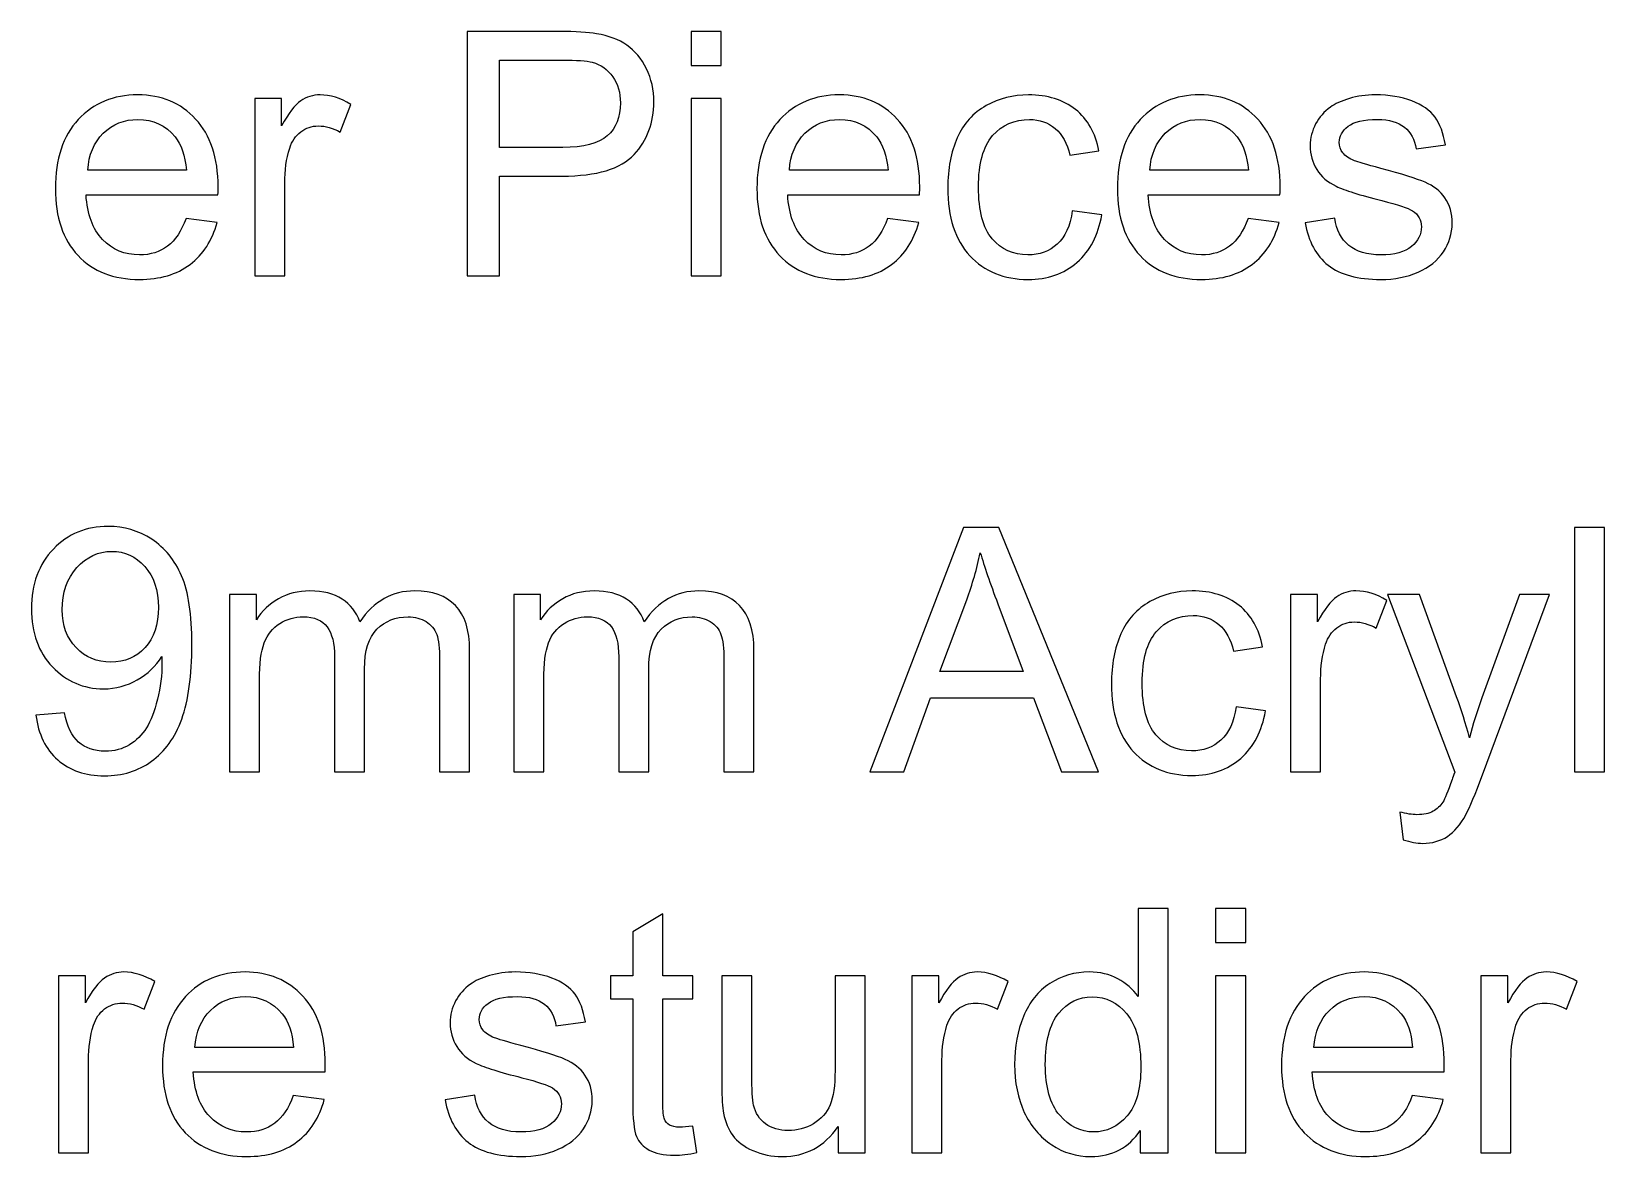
# Model space of a CAD drawing. Header units: millimetres. Extents: x 198 to 2216, y -963 to 151.
# Drawn here: x 1364.7 to 1481.8, y -942.6 to -858.9 of the extents above; entities that cross this region are included whole.
import ezdxf

# ---------------------------------------------------------------- set-up
doc = ezdxf.new("R2010")
doc.units = ezdxf.units.MM
doc.header["$MEASUREMENT"] = 0
doc.layers.add('Layer 1', color=7, linetype='Continuous')

msp = doc.modelspace()

# ---------------------------------------------------------------- linework, layer by layer
at = {"layer": 'Layer 1', "color": 250}
for points, knots in [([(1397.1172, -877.0502), (1397.1172, -877.0502), (1397.1172, -858.8638), (1397.1172, -858.8638), (1397.1172, -858.8638), (1403.9837, -858.8638), (1403.9837, -858.8638), (1405.1902, -858.8638), (1406.113, -858.9231), (1406.7523, -859.0374), (1407.6455, -859.1855), (1408.3948, -859.4692), (1409.0002, -859.884), (1409.6055, -860.3031), (1410.0924, -860.8873), (1410.4607, -861.6366), (1410.829, -862.3859), (1411.011, -863.2114), (1411.011, -864.1131), (1411.011, -865.6541), (1410.5199, -866.9622), (1409.5336, -868.029), (1408.5514, -869.1), (1406.7692, -869.6334), (1404.1953, -869.6334), (1404.1953, -869.6334), (1399.5302, -869.6334), (1399.5302, -869.6334), (1399.5302, -869.6334), (1399.5302, -877.0502), (1399.5302, -877.0502), (1399.5302, -877.0502), (1397.1172, -877.0502), (1397.1172, -877.0502)], [0, 0, 0, 0, 0.09090909, 0.09090909, 0.09090909, 0.18181818, 0.18181818, 0.18181818, 0.27272727, 0.27272727, 0.27272727, 0.36363636, 0.36363636, 0.36363636, 0.45454545, 0.45454545, 0.45454545, 0.54545455, 0.54545455, 0.54545455, 0.63636364, 0.63636364, 0.63636364, 0.72727273, 0.72727273, 0.72727273, 0.81818182, 0.81818182, 0.81818182, 0.90909091, 0.90909091, 0.90909091, 1, 1, 1, 1]), ([(1413.7796, -861.4038), (1413.7796, -861.4038), (1413.7796, -858.8638), (1413.7796, -858.8638), (1413.7796, -858.8638), (1416.0148, -858.8638), (1416.0148, -858.8638), (1416.0148, -858.8638), (1416.0148, -861.4038), (1416.0148, -861.4038), (1416.0148, -861.4038), (1413.7796, -861.4038), (1413.7796, -861.4038)], [0, 0, 0, 0, 0.25, 0.25, 0.25, 0.5, 0.5, 0.5, 0.75, 0.75, 0.75, 1, 1, 1, 1]), ([(1399.5302, -867.4998), (1399.5302, -867.4998), (1404.2292, -867.4998), (1404.2292, -867.4998), (1405.7871, -867.4998), (1406.8877, -867.2119), (1407.5439, -866.632), (1408.1958, -866.052), (1408.5218, -865.2392), (1408.5218, -864.1851), (1408.5218, -863.4273), (1408.3313, -862.7754), (1407.9461, -862.2335), (1407.5608, -861.6917), (1407.0528, -861.3318), (1406.4263, -861.1583), (1406.0199, -861.0524), (1405.2706, -860.9974), (1404.1826, -860.9974), (1404.1826, -860.9974), (1399.5302, -860.9974), (1399.5302, -860.9974), (1399.5302, -860.9974), (1399.5302, -867.4998), (1399.5302, -867.4998)], [0, 0, 0, 0, 0.125, 0.125, 0.125, 0.25, 0.25, 0.25, 0.375, 0.375, 0.375, 0.5, 0.5, 0.5, 0.625, 0.625, 0.625, 0.75, 0.75, 0.75, 0.875, 0.875, 0.875, 1, 1, 1, 1]), ([(1376.1876, -872.783), (1376.1876, -872.783), (1378.499, -873.0878), (1378.499, -873.0878), (1378.1392, -874.4298), (1377.4661, -875.4754), (1376.4839, -876.2162), (1375.5018, -876.9571), (1374.2487, -877.3296), (1372.7205, -877.3296), (1370.7986, -877.3296), (1369.2746, -876.7369), (1368.1485, -875.5516), (1367.0224, -874.3705), (1366.4594, -872.7068), (1366.4594, -870.569), (1366.4594, -868.3592), (1367.0267, -866.6404), (1368.1654, -865.4212), (1369.3042, -864.1978), (1370.7816, -863.5882), (1372.5977, -863.5882), (1374.3546, -863.5882), (1375.7897, -864.1851), (1376.903, -865.3831), (1378.0164, -866.5812), (1378.5752, -868.266), (1378.5752, -870.4377), (1378.5752, -870.569), (1378.571, -870.7679), (1378.5625, -871.0304), (1378.5625, -871.0304), (1368.7454, -871.0304), (1368.7454, -871.0304), (1368.8301, -872.474), (1369.2365, -873.5831), (1369.9731, -874.3493), (1370.7054, -875.1156), (1371.6241, -875.5008), (1372.7205, -875.5008), (1373.5375, -875.5008), (1374.236, -875.2849), (1374.8118, -874.8531), (1375.3917, -874.4213), (1375.8489, -873.7313), (1376.1876, -872.783)], [0, 0, 0, 0, 0.06666667, 0.06666667, 0.06666667, 0.13333333, 0.13333333, 0.13333333, 0.2, 0.2, 0.2, 0.26666667, 0.26666667, 0.26666667, 0.33333333, 0.33333333, 0.33333333, 0.4, 0.4, 0.4, 0.46666667, 0.46666667, 0.46666667, 0.53333333, 0.53333333, 0.53333333, 0.6, 0.6, 0.6, 0.66666667, 0.66666667, 0.66666667, 0.73333333, 0.73333333, 0.73333333, 0.8, 0.8, 0.8, 0.86666667, 0.86666667, 0.86666667, 0.93333333, 0.93333333, 0.93333333, 1, 1, 1, 1]), ([(1381.2972, -877.0502), (1381.2972, -877.0502), (1381.2972, -863.8676), (1381.2972, -863.8676), (1381.2972, -863.8676), (1383.3038, -863.8676), (1383.3038, -863.8676), (1383.3038, -863.8676), (1383.3038, -865.8869), (1383.3038, -865.8869), (1383.816, -864.9513), (1384.2902, -864.3333), (1384.7262, -864.0369), (1385.1622, -863.7364), (1385.6406, -863.5882), (1386.1613, -863.5882), (1386.9148, -863.5882), (1387.6811, -863.8253), (1388.46, -864.2952), (1388.46, -864.2952), (1387.6641, -866.3568), (1387.6641, -866.3568), (1387.1223, -866.052), (1386.5804, -865.8996), (1386.0385, -865.8996), (1385.5517, -865.8996), (1385.1157, -866.0478), (1384.7304, -866.3399), (1384.3452, -866.632), (1384.07, -867.0384), (1383.9049, -867.5591), (1383.6552, -868.3507), (1383.5324, -869.2185), (1383.5324, -870.1626), (1383.5324, -870.1626), (1383.5324, -877.0502), (1383.5324, -877.0502), (1383.5324, -877.0502), (1381.2972, -877.0502), (1381.2972, -877.0502)], [0, 0, 0, 0, 0.07692308, 0.07692308, 0.07692308, 0.15384615, 0.15384615, 0.15384615, 0.23076923, 0.23076923, 0.23076923, 0.30769231, 0.30769231, 0.30769231, 0.38461538, 0.38461538, 0.38461538, 0.46153846, 0.46153846, 0.46153846, 0.53846154, 0.53846154, 0.53846154, 0.61538462, 0.61538462, 0.61538462, 0.69230769, 0.69230769, 0.69230769, 0.76923077, 0.76923077, 0.76923077, 0.84615385, 0.84615385, 0.84615385, 0.92307692, 0.92307692, 0.92307692, 1, 1, 1, 1]), ([(1413.7796, -877.0502), (1413.7796, -877.0502), (1413.7796, -863.8676), (1413.7796, -863.8676), (1413.7796, -863.8676), (1416.0148, -863.8676), (1416.0148, -863.8676), (1416.0148, -863.8676), (1416.0148, -877.0502), (1416.0148, -877.0502), (1416.0148, -877.0502), (1413.7796, -877.0502), (1413.7796, -877.0502)], [0, 0, 0, 0, 0.25, 0.25, 0.25, 0.5, 0.5, 0.5, 0.75, 0.75, 0.75, 1, 1, 1, 1]), ([(1428.4142, -872.783), (1428.4142, -872.783), (1430.7256, -873.0878), (1430.7256, -873.0878), (1430.3658, -874.4298), (1429.6927, -875.4754), (1428.7105, -876.2162), (1427.7284, -876.9571), (1426.4753, -877.3296), (1424.9471, -877.3296), (1423.0252, -877.3296), (1421.5012, -876.7369), (1420.3751, -875.5516), (1419.249, -874.3705), (1418.686, -872.7068), (1418.686, -870.569), (1418.686, -868.3592), (1419.2533, -866.6404), (1420.392, -865.4212), (1421.5308, -864.1978), (1423.0082, -863.5882), (1424.8243, -863.5882), (1426.5812, -863.5882), (1428.0163, -864.1851), (1429.1296, -865.3831), (1430.243, -866.5812), (1430.8018, -868.266), (1430.8018, -870.4377), (1430.8018, -870.569), (1430.7976, -870.7679), (1430.7891, -871.0304), (1430.7891, -871.0304), (1420.972, -871.0304), (1420.972, -871.0304), (1421.0567, -872.474), (1421.4631, -873.5831), (1422.1997, -874.3493), (1422.932, -875.1156), (1423.8507, -875.5008), (1424.9471, -875.5008), (1425.7641, -875.5008), (1426.4626, -875.2849), (1427.0384, -874.8531), (1427.6183, -874.4213), (1428.0755, -873.7313), (1428.4142, -872.783)], [0, 0, 0, 0, 0.06666667, 0.06666667, 0.06666667, 0.13333333, 0.13333333, 0.13333333, 0.2, 0.2, 0.2, 0.26666667, 0.26666667, 0.26666667, 0.33333333, 0.33333333, 0.33333333, 0.4, 0.4, 0.4, 0.46666667, 0.46666667, 0.46666667, 0.53333333, 0.53333333, 0.53333333, 0.6, 0.6, 0.6, 0.66666667, 0.66666667, 0.66666667, 0.73333333, 0.73333333, 0.73333333, 0.8, 0.8, 0.8, 0.86666667, 0.86666667, 0.86666667, 0.93333333, 0.93333333, 0.93333333, 1, 1, 1, 1]), ([(1442.1598, -872.2242), (1442.1598, -872.2242), (1444.3442, -872.529), (1444.3442, -872.529), (1444.1029, -874.0318), (1443.4933, -875.2045), (1442.5069, -876.0554), (1441.5206, -876.9063), (1440.3056, -877.3296), (1438.8705, -877.3296), (1437.0713, -877.3296), (1435.6235, -876.7412), (1434.5313, -875.5643), (1433.4349, -874.3874), (1432.8888, -872.7026), (1432.8888, -870.5097), (1432.8888, -869.0873), (1433.1259, -867.8469), (1433.5958, -866.7801), (1434.0657, -865.7176), (1434.7811, -864.9175), (1435.7463, -864.3883), (1436.7073, -863.8549), (1437.7529, -863.5882), (1438.8874, -863.5882), (1440.3141, -863.5882), (1441.4867, -863.948), (1442.3926, -864.6719), (1443.3028, -865.3958), (1443.887, -866.4245), (1444.141, -867.7538), (1444.141, -867.7538), (1441.982, -868.084), (1441.982, -868.084), (1441.7746, -867.1992), (1441.4105, -866.5346), (1440.8813, -866.0859), (1440.3564, -865.6414), (1439.7214, -865.417), (1438.9763, -865.417), (1437.8503, -865.417), (1436.9359, -865.8192), (1436.2289, -866.6235), (1435.5262, -867.4321), (1435.1748, -868.7021), (1435.1748, -870.4462), (1435.1748, -872.2157), (1435.5135, -873.4984), (1436.1908, -874.2985), (1436.8724, -875.0986), (1437.7571, -875.5008), (1438.8451, -875.5008), (1439.7256, -875.5008), (1440.458, -875.2341), (1441.0422, -874.6965), (1441.6306, -874.1631), (1442.0032, -873.3376), (1442.1598, -872.2242)], [0, 0, 0, 0, 0.05263158, 0.05263158, 0.05263158, 0.10526316, 0.10526316, 0.10526316, 0.15789474, 0.15789474, 0.15789474, 0.21052632, 0.21052632, 0.21052632, 0.26315789, 0.26315789, 0.26315789, 0.31578947, 0.31578947, 0.31578947, 0.36842105, 0.36842105, 0.36842105, 0.42105263, 0.42105263, 0.42105263, 0.47368421, 0.47368421, 0.47368421, 0.52631579, 0.52631579, 0.52631579, 0.57894737, 0.57894737, 0.57894737, 0.63157895, 0.63157895, 0.63157895, 0.68421053, 0.68421053, 0.68421053, 0.73684211, 0.73684211, 0.73684211, 0.78947368, 0.78947368, 0.78947368, 0.84210526, 0.84210526, 0.84210526, 0.89473684, 0.89473684, 0.89473684, 0.94736842, 0.94736842, 0.94736842, 1, 1, 1, 1]), ([(1455.2408, -872.783), (1455.2408, -872.783), (1457.5522, -873.0878), (1457.5522, -873.0878), (1457.1924, -874.4298), (1456.5193, -875.4754), (1455.5371, -876.2162), (1454.555, -876.9571), (1453.3019, -877.3296), (1451.7737, -877.3296), (1449.8518, -877.3296), (1448.3278, -876.7369), (1447.2017, -875.5516), (1446.0756, -874.3705), (1445.5126, -872.7068), (1445.5126, -870.569), (1445.5126, -868.3592), (1446.0799, -866.6404), (1447.2186, -865.4212), (1448.3574, -864.1978), (1449.8348, -863.5882), (1451.6509, -863.5882), (1453.4078, -863.5882), (1454.8429, -864.1851), (1455.9562, -865.3831), (1457.0696, -866.5812), (1457.6284, -868.266), (1457.6284, -870.4377), (1457.6284, -870.569), (1457.6242, -870.7679), (1457.6157, -871.0304), (1457.6157, -871.0304), (1447.7986, -871.0304), (1447.7986, -871.0304), (1447.8833, -872.474), (1448.2897, -873.5831), (1449.0263, -874.3493), (1449.7586, -875.1156), (1450.6773, -875.5008), (1451.7737, -875.5008), (1452.5907, -875.5008), (1453.2892, -875.2849), (1453.865, -874.8531), (1454.4449, -874.4213), (1454.9021, -873.7313), (1455.2408, -872.783)], [0, 0, 0, 0, 0.06666667, 0.06666667, 0.06666667, 0.13333333, 0.13333333, 0.13333333, 0.2, 0.2, 0.2, 0.26666667, 0.26666667, 0.26666667, 0.33333333, 0.33333333, 0.33333333, 0.4, 0.4, 0.4, 0.46666667, 0.46666667, 0.46666667, 0.53333333, 0.53333333, 0.53333333, 0.6, 0.6, 0.6, 0.66666667, 0.66666667, 0.66666667, 0.73333333, 0.73333333, 0.73333333, 0.8, 0.8, 0.8, 0.86666667, 0.86666667, 0.86666667, 0.93333333, 0.93333333, 0.93333333, 1, 1, 1, 1]), ([(1459.4868, -873.1132), (1459.4868, -873.1132), (1461.6966, -872.7576), (1461.6966, -872.7576), (1461.8194, -873.6424), (1462.1665, -874.3197), (1462.7338, -874.7938), (1463.301, -875.2637), (1464.0969, -875.5008), (1465.1129, -875.5008), (1466.1416, -875.5008), (1466.9036, -875.2934), (1467.4031, -874.8743), (1467.8984, -874.4594), (1468.1482, -873.9683), (1468.1482, -873.4053), (1468.1482, -872.9015), (1467.9238, -872.5036), (1467.4793, -872.2157), (1467.1661, -872.0168), (1466.4041, -871.767), (1465.1933, -871.458), (1463.5593, -871.0473), (1462.429, -870.6917), (1461.794, -870.3912), (1461.1632, -870.0864), (1460.6848, -869.6715), (1460.3589, -869.1381), (1460.0329, -868.6089), (1459.8678, -868.0205), (1459.8678, -867.377), (1459.8678, -866.7886), (1460.0033, -866.2467), (1460.27, -865.7472), (1460.5409, -865.2477), (1460.905, -864.8328), (1461.3664, -864.5026), (1461.7135, -864.2486), (1462.1877, -864.0327), (1462.7846, -863.8549), (1463.3857, -863.6771), (1464.0249, -863.5882), (1464.7107, -863.5882), (1465.7437, -863.5882), (1466.6496, -863.7364), (1467.4285, -864.0369), (1468.2117, -864.3333), (1468.7874, -864.7397), (1469.16, -865.2477), (1469.5283, -865.7599), (1469.7865, -866.4415), (1469.9262, -867.2966), (1469.9262, -867.2966), (1467.7418, -867.6014), (1467.7418, -867.6014), (1467.6444, -866.9156), (1467.3566, -866.378), (1466.8824, -865.9927), (1466.4083, -865.6075), (1465.7394, -865.417), (1464.8716, -865.417), (1463.8514, -865.417), (1463.119, -865.5863), (1462.683, -865.925), (1462.2469, -866.2637), (1462.0268, -866.6616), (1462.0268, -867.1146), (1462.0268, -867.4024), (1462.1157, -867.6649), (1462.2977, -867.8977), (1462.4798, -868.1348), (1462.7634, -868.3338), (1463.1529, -868.4904), (1463.3772, -868.5751), (1464.0292, -868.7656), (1465.1214, -869.0619), (1466.6962, -869.481), (1467.7968, -869.8281), (1468.4234, -870.0948), (1469.0499, -870.3615), (1469.541, -870.7552), (1469.8966, -871.2632), (1470.2564, -871.7755), (1470.4342, -872.4105), (1470.4342, -873.1725), (1470.4342, -873.9133), (1470.2183, -874.6118), (1469.7823, -875.268), (1469.3462, -875.9241), (1468.7197, -876.4321), (1467.9027, -876.792), (1467.0814, -877.1518), (1466.1543, -877.3296), (1465.1214, -877.3296), (1463.4111, -877.3296), (1462.103, -876.974), (1461.2055, -876.267), (1460.3081, -875.5558), (1459.7366, -874.506), (1459.4868, -873.1132)], [0, 0, 0, 0, 0.03030303, 0.03030303, 0.03030303, 0.06060606, 0.06060606, 0.06060606, 0.09090909, 0.09090909, 0.09090909, 0.12121212, 0.12121212, 0.12121212, 0.15151515, 0.15151515, 0.15151515, 0.18181818, 0.18181818, 0.18181818, 0.21212121, 0.21212121, 0.21212121, 0.24242424, 0.24242424, 0.24242424, 0.27272727, 0.27272727, 0.27272727, 0.3030303, 0.3030303, 0.3030303, 0.33333333, 0.33333333, 0.33333333, 0.36363636, 0.36363636, 0.36363636, 0.39393939, 0.39393939, 0.39393939, 0.42424242, 0.42424242, 0.42424242, 0.45454545, 0.45454545, 0.45454545, 0.48484848, 0.48484848, 0.48484848, 0.51515152, 0.51515152, 0.51515152, 0.54545455, 0.54545455, 0.54545455, 0.57575758, 0.57575758, 0.57575758, 0.60606061, 0.60606061, 0.60606061, 0.63636364, 0.63636364, 0.63636364, 0.66666667, 0.66666667, 0.66666667, 0.6969697, 0.6969697, 0.6969697, 0.72727273, 0.72727273, 0.72727273, 0.75757576, 0.75757576, 0.75757576, 0.78787879, 0.78787879, 0.78787879, 0.81818182, 0.81818182, 0.81818182, 0.84848485, 0.84848485, 0.84848485, 0.87878788, 0.87878788, 0.87878788, 0.90909091, 0.90909091, 0.90909091, 0.93939394, 0.93939394, 0.93939394, 0.96969697, 0.96969697, 0.96969697, 1, 1, 1, 1]), ([(1368.8724, -869.2016), (1368.8724, -869.2016), (1376.213, -869.2016), (1376.213, -869.2016), (1376.1156, -868.0925), (1375.832, -867.2627), (1375.3706, -866.7082), (1374.6636, -865.8488), (1373.7407, -865.417), (1372.6104, -865.417), (1371.586, -865.417), (1370.7266, -865.7599), (1370.0281, -866.4457), (1369.3338, -867.1315), (1368.9486, -868.0501), (1368.8724, -869.2016)], [0, 0, 0, 0, 0.2, 0.2, 0.2, 0.4, 0.4, 0.4, 0.6, 0.6, 0.6, 0.8, 0.8, 0.8, 1, 1, 1, 1]), ([(1421.099, -869.2016), (1421.099, -869.2016), (1428.4396, -869.2016), (1428.4396, -869.2016), (1428.3422, -868.0925), (1428.0586, -867.2627), (1427.5972, -866.7082), (1426.8902, -865.8488), (1425.9673, -865.417), (1424.837, -865.417), (1423.8126, -865.417), (1422.9532, -865.7599), (1422.2547, -866.4457), (1421.5604, -867.1315), (1421.1752, -868.0501), (1421.099, -869.2016)], [0, 0, 0, 0, 0.2, 0.2, 0.2, 0.4, 0.4, 0.4, 0.6, 0.6, 0.6, 0.8, 0.8, 0.8, 1, 1, 1, 1]), ([(1447.9256, -869.2016), (1447.9256, -869.2016), (1455.2662, -869.2016), (1455.2662, -869.2016), (1455.1688, -868.0925), (1454.8852, -867.2627), (1454.4238, -866.7082), (1453.7168, -865.8488), (1452.7939, -865.417), (1451.6636, -865.417), (1450.6392, -865.417), (1449.7798, -865.7599), (1449.0813, -866.4457), (1448.387, -867.1315), (1448.0018, -868.0501), (1447.9256, -869.2016)], [0, 0, 0, 0, 0.2, 0.2, 0.2, 0.4, 0.4, 0.4, 0.6, 0.6, 0.6, 0.8, 0.8, 0.8, 1, 1, 1, 1]), ([(1365.0121, -909.766), (1365.0121, -909.766), (1367.1457, -909.5882), (1367.1457, -909.5882), (1367.3277, -910.5957), (1367.6749, -911.3239), (1368.1871, -911.7768), (1368.6993, -912.2298), (1369.3555, -912.4584), (1370.1598, -912.4584), (1370.8456, -912.4584), (1371.4468, -912.3018), (1371.9675, -911.9843), (1372.4882, -911.671), (1372.9115, -911.2519), (1373.2375, -910.7227), (1373.5634, -910.1978), (1373.8386, -909.4866), (1374.063, -908.5934), (1374.2873, -907.7001), (1374.3974, -906.79), (1374.3974, -905.8629), (1374.3974, -905.7655), (1374.3932, -905.6131), (1374.3847, -905.4141), (1373.9402, -906.1253), (1373.3306, -906.7053), (1372.5601, -907.1456), (1371.7897, -907.5901), (1370.9515, -907.8102), (1370.054, -907.8102), (1368.5512, -907.8102), (1367.2812, -907.2641), (1366.2398, -906.1719), (1365.2026, -905.0839), (1364.6819, -903.6446), (1364.6819, -901.8581), (1364.6819, -900.0124), (1365.2238, -898.5307), (1366.3117, -897.4047), (1367.3955, -896.2828), (1368.7544, -895.7198), (1370.3927, -895.7198), (1371.5695, -895.7198), (1372.649, -896.0373), (1373.6312, -896.6765), (1374.6091, -897.3115), (1375.3499, -898.2175), (1375.8579, -899.3986), (1376.3659, -900.5754), (1376.6199, -902.2815), (1376.6199, -904.5124), (1376.6199, -906.8365), (1376.3701, -908.6865), (1375.8664, -910.0623), (1375.3626, -911.4424), (1374.6091, -912.488), (1373.6142, -913.2077), (1372.6194, -913.9274), (1371.4552, -914.2872), (1370.1175, -914.2872), (1368.6951, -914.2872), (1367.5352, -913.8935), (1366.6335, -913.1019), (1365.736, -912.3102), (1365.1941, -911.1969), (1365.0121, -909.766)], [0, 0, 0, 0, 0.04545455, 0.04545455, 0.04545455, 0.09090909, 0.09090909, 0.09090909, 0.13636364, 0.13636364, 0.13636364, 0.18181818, 0.18181818, 0.18181818, 0.22727273, 0.22727273, 0.22727273, 0.27272727, 0.27272727, 0.27272727, 0.31818182, 0.31818182, 0.31818182, 0.36363636, 0.36363636, 0.36363636, 0.40909091, 0.40909091, 0.40909091, 0.45454545, 0.45454545, 0.45454545, 0.5, 0.5, 0.5, 0.54545455, 0.54545455, 0.54545455, 0.59090909, 0.59090909, 0.59090909, 0.63636364, 0.63636364, 0.63636364, 0.68181818, 0.68181818, 0.68181818, 0.72727273, 0.72727273, 0.72727273, 0.77272727, 0.77272727, 0.77272727, 0.81818182, 0.81818182, 0.81818182, 0.86363636, 0.86363636, 0.86363636, 0.90909091, 0.90909091, 0.90909091, 0.95454545, 0.95454545, 0.95454545, 1, 1, 1, 1]), ([(1427.077, -913.9824), (1427.077, -913.9824), (1434.0535, -895.796), (1434.0535, -895.796), (1434.0535, -895.796), (1436.6994, -895.796), (1436.6994, -895.796), (1436.6994, -895.796), (1444.1035, -913.9824), (1444.1035, -913.9824), (1444.1035, -913.9824), (1441.3645, -913.9824), (1441.3645, -913.9824), (1441.3645, -913.9824), (1439.2605, -908.4706), (1439.2605, -908.4706), (1439.2605, -908.4706), (1431.6024, -908.4706), (1431.6024, -908.4706), (1431.6024, -908.4706), (1429.6297, -913.9824), (1429.6297, -913.9824), (1429.6297, -913.9824), (1427.077, -913.9824), (1427.077, -913.9824)], [0, 0, 0, 0, 0.125, 0.125, 0.125, 0.25, 0.25, 0.25, 0.375, 0.375, 0.375, 0.5, 0.5, 0.5, 0.625, 0.625, 0.625, 0.75, 0.75, 0.75, 0.875, 0.875, 0.875, 1, 1, 1, 1]), ([(1479.5407, -913.9824), (1479.5407, -913.9824), (1479.5407, -895.796), (1479.5407, -895.796), (1479.5407, -895.796), (1481.7759, -895.796), (1481.7759, -895.796), (1481.7759, -895.796), (1481.7759, -913.9824), (1481.7759, -913.9824), (1481.7759, -913.9824), (1479.5407, -913.9824), (1479.5407, -913.9824)], [0, 0, 0, 0, 0.25, 0.25, 0.25, 0.5, 0.5, 0.5, 0.75, 0.75, 0.75, 1, 1, 1, 1]), ([(1374.1307, -901.7438), (1374.1307, -900.4654), (1373.792, -899.4494), (1373.1147, -898.7001), (1372.4416, -897.9508), (1371.6203, -897.574), (1370.6551, -897.574), (1369.6561, -897.574), (1368.7925, -897.9762), (1368.0643, -898.7847), (1367.332, -899.5933), (1366.9679, -900.6432), (1366.9679, -901.9301), (1366.9679, -903.0858), (1367.315, -904.0256), (1368.0051, -904.7453), (1368.6993, -905.4692), (1369.5629, -905.829), (1370.5916, -905.829), (1371.6246, -905.829), (1372.4712, -905.4692), (1373.1359, -904.7453), (1373.8005, -904.0256), (1374.1307, -903.0223), (1374.1307, -901.7438)], [0, 0, 0, 0, 0.125, 0.125, 0.125, 0.25, 0.25, 0.25, 0.375, 0.375, 0.375, 0.5, 0.5, 0.5, 0.625, 0.625, 0.625, 0.75, 0.75, 0.75, 0.875, 0.875, 0.875, 1, 1, 1, 1]), ([(1432.3094, -906.5148), (1432.3094, -906.5148), (1438.507, -906.5148), (1438.507, -906.5148), (1438.507, -906.5148), (1436.6105, -901.4729), (1436.6105, -901.4729), (1436.039, -899.9404), (1435.6072, -898.6747), (1435.3066, -897.6756), (1435.0568, -898.8609), (1434.7224, -900.0251), (1434.3033, -901.1766), (1434.3033, -901.1766), (1432.3094, -906.5148), (1432.3094, -906.5148)], [0, 0, 0, 0, 0.2, 0.2, 0.2, 0.4, 0.4, 0.4, 0.6, 0.6, 0.6, 0.8, 0.8, 0.8, 1, 1, 1, 1]), ([(1379.4181, -913.9824), (1379.4181, -913.9824), (1379.4181, -900.7998), (1379.4181, -900.7998), (1379.4181, -900.7998), (1381.4247, -900.7998), (1381.4247, -900.7998), (1381.4247, -900.7998), (1381.4247, -902.6625), (1381.4247, -902.6625), (1381.8353, -902.019), (1382.3857, -901.4983), (1383.0715, -901.1088), (1383.7573, -900.7151), (1384.5362, -900.5204), (1385.4125, -900.5204), (1386.3862, -900.5204), (1387.1863, -900.7236), (1387.8086, -901.1258), (1388.4309, -901.5322), (1388.8711, -902.0952), (1389.1251, -902.8233), (1390.175, -901.2866), (1391.5339, -900.5204), (1393.2103, -900.5204), (1394.5226, -900.5204), (1395.5344, -900.8802), (1396.2371, -901.6041), (1396.9441, -902.328), (1397.2997, -903.4414), (1397.2997, -904.9442), (1397.2997, -904.9442), (1397.2997, -913.9824), (1397.2997, -913.9824), (1397.2997, -913.9824), (1395.0645, -913.9824), (1395.0645, -913.9824), (1395.0645, -913.9824), (1395.0645, -905.6851), (1395.0645, -905.6851), (1395.0645, -904.7961), (1394.9883, -904.1526), (1394.8444, -903.7589), (1394.7004, -903.3652), (1394.438, -903.0519), (1394.0527, -902.8106), (1393.6717, -902.5693), (1393.223, -902.4508), (1392.7108, -902.4508), (1391.7794, -902.4508), (1391.009, -902.7598), (1390.3951, -903.3737), (1389.7813, -903.9917), (1389.4765, -904.9781), (1389.4765, -906.3328), (1389.4765, -906.3328), (1389.4765, -913.9824), (1389.4765, -913.9824), (1389.4765, -913.9824), (1387.2413, -913.9824), (1387.2413, -913.9824), (1387.2413, -913.9824), (1387.2413, -905.4268), (1387.2413, -905.4268), (1387.2413, -904.4362), (1387.0593, -903.6912), (1386.6952, -903.1959), (1386.3311, -902.7006), (1385.7342, -902.4508), (1384.9087, -902.4508), (1384.2822, -902.4508), (1383.7022, -902.6159), (1383.1688, -902.9461), (1382.6354, -903.2763), (1382.2502, -903.7589), (1382.0089, -904.3981), (1381.7718, -905.0331), (1381.6533, -905.9518), (1381.6533, -907.1498), (1381.6533, -907.1498), (1381.6533, -913.9824), (1381.6533, -913.9824), (1381.6533, -913.9824), (1379.4181, -913.9824), (1379.4181, -913.9824)], [0, 0, 0, 0, 0.03571429, 0.03571429, 0.03571429, 0.07142857, 0.07142857, 0.07142857, 0.10714286, 0.10714286, 0.10714286, 0.14285714, 0.14285714, 0.14285714, 0.17857143, 0.17857143, 0.17857143, 0.21428571, 0.21428571, 0.21428571, 0.25, 0.25, 0.25, 0.28571429, 0.28571429, 0.28571429, 0.32142857, 0.32142857, 0.32142857, 0.35714286, 0.35714286, 0.35714286, 0.39285714, 0.39285714, 0.39285714, 0.42857143, 0.42857143, 0.42857143, 0.46428571, 0.46428571, 0.46428571, 0.5, 0.5, 0.5, 0.53571429, 0.53571429, 0.53571429, 0.57142857, 0.57142857, 0.57142857, 0.60714286, 0.60714286, 0.60714286, 0.64285714, 0.64285714, 0.64285714, 0.67857143, 0.67857143, 0.67857143, 0.71428571, 0.71428571, 0.71428571, 0.75, 0.75, 0.75, 0.78571429, 0.78571429, 0.78571429, 0.82142857, 0.82142857, 0.82142857, 0.85714286, 0.85714286, 0.85714286, 0.89285714, 0.89285714, 0.89285714, 0.92857143, 0.92857143, 0.92857143, 0.96428571, 0.96428571, 0.96428571, 1, 1, 1, 1]), ([(1400.5763, -913.9824), (1400.5763, -913.9824), (1400.5763, -900.7998), (1400.5763, -900.7998), (1400.5763, -900.7998), (1402.5829, -900.7998), (1402.5829, -900.7998), (1402.5829, -900.7998), (1402.5829, -902.6625), (1402.5829, -902.6625), (1402.9935, -902.019), (1403.5439, -901.4983), (1404.2297, -901.1088), (1404.9155, -900.7151), (1405.6944, -900.5204), (1406.5707, -900.5204), (1407.5444, -900.5204), (1408.3445, -900.7236), (1408.9668, -901.1258), (1409.5891, -901.5322), (1410.0293, -902.0952), (1410.2833, -902.8233), (1411.3332, -901.2866), (1412.6921, -900.5204), (1414.3685, -900.5204), (1415.6808, -900.5204), (1416.6926, -900.8802), (1417.3953, -901.6041), (1418.1023, -902.328), (1418.4579, -903.4414), (1418.4579, -904.9442), (1418.4579, -904.9442), (1418.4579, -913.9824), (1418.4579, -913.9824), (1418.4579, -913.9824), (1416.2227, -913.9824), (1416.2227, -913.9824), (1416.2227, -913.9824), (1416.2227, -905.6851), (1416.2227, -905.6851), (1416.2227, -904.7961), (1416.1465, -904.1526), (1416.0026, -903.7589), (1415.8586, -903.3652), (1415.5962, -903.0519), (1415.2109, -902.8106), (1414.8299, -902.5693), (1414.3812, -902.4508), (1413.869, -902.4508), (1412.9376, -902.4508), (1412.1672, -902.7598), (1411.5533, -903.3737), (1410.9395, -903.9917), (1410.6347, -904.9781), (1410.6347, -906.3328), (1410.6347, -906.3328), (1410.6347, -913.9824), (1410.6347, -913.9824), (1410.6347, -913.9824), (1408.3995, -913.9824), (1408.3995, -913.9824), (1408.3995, -913.9824), (1408.3995, -905.4268), (1408.3995, -905.4268), (1408.3995, -904.4362), (1408.2175, -903.6912), (1407.8534, -903.1959), (1407.4893, -902.7006), (1406.8924, -902.4508), (1406.0669, -902.4508), (1405.4404, -902.4508), (1404.8604, -902.6159), (1404.327, -902.9461), (1403.7936, -903.2763), (1403.4084, -903.7589), (1403.1671, -904.3981), (1402.93, -905.0331), (1402.8115, -905.9518), (1402.8115, -907.1498), (1402.8115, -907.1498), (1402.8115, -913.9824), (1402.8115, -913.9824), (1402.8115, -913.9824), (1400.5763, -913.9824), (1400.5763, -913.9824)], [0, 0, 0, 0, 0.03571429, 0.03571429, 0.03571429, 0.07142857, 0.07142857, 0.07142857, 0.10714286, 0.10714286, 0.10714286, 0.14285714, 0.14285714, 0.14285714, 0.17857143, 0.17857143, 0.17857143, 0.21428571, 0.21428571, 0.21428571, 0.25, 0.25, 0.25, 0.28571429, 0.28571429, 0.28571429, 0.32142857, 0.32142857, 0.32142857, 0.35714286, 0.35714286, 0.35714286, 0.39285714, 0.39285714, 0.39285714, 0.42857143, 0.42857143, 0.42857143, 0.46428571, 0.46428571, 0.46428571, 0.5, 0.5, 0.5, 0.53571429, 0.53571429, 0.53571429, 0.57142857, 0.57142857, 0.57142857, 0.60714286, 0.60714286, 0.60714286, 0.64285714, 0.64285714, 0.64285714, 0.67857143, 0.67857143, 0.67857143, 0.71428571, 0.71428571, 0.71428571, 0.75, 0.75, 0.75, 0.78571429, 0.78571429, 0.78571429, 0.82142857, 0.82142857, 0.82142857, 0.85714286, 0.85714286, 0.85714286, 0.89285714, 0.89285714, 0.89285714, 0.92857143, 0.92857143, 0.92857143, 0.96428571, 0.96428571, 0.96428571, 1, 1, 1, 1]), ([(1454.3439, -909.1564), (1454.3439, -909.1564), (1456.5283, -909.4612), (1456.5283, -909.4612), (1456.287, -910.964), (1455.6774, -912.1367), (1454.691, -912.9876), (1453.7047, -913.8385), (1452.4897, -914.2618), (1451.0546, -914.2618), (1449.2554, -914.2618), (1447.8076, -913.6734), (1446.7154, -912.4965), (1445.619, -911.3196), (1445.0729, -909.6348), (1445.0729, -907.4419), (1445.0729, -906.0195), (1445.31, -904.7791), (1445.7799, -903.7123), (1446.2498, -902.6498), (1446.9652, -901.8497), (1447.9304, -901.3205), (1448.8914, -900.7871), (1449.937, -900.5204), (1451.0715, -900.5204), (1452.4982, -900.5204), (1453.6708, -900.8802), (1454.5767, -901.6041), (1455.4869, -902.328), (1456.0711, -903.3567), (1456.3251, -904.686), (1456.3251, -904.686), (1454.1661, -905.0162), (1454.1661, -905.0162), (1453.9587, -904.1314), (1453.5946, -903.4668), (1453.0654, -903.0181), (1452.5405, -902.5736), (1451.9055, -902.3492), (1451.1604, -902.3492), (1450.0344, -902.3492), (1449.12, -902.7514), (1448.413, -903.5557), (1447.7103, -904.3643), (1447.3589, -905.6343), (1447.3589, -907.3784), (1447.3589, -909.1479), (1447.6976, -910.4306), (1448.3749, -911.2307), (1449.0565, -912.0308), (1449.9412, -912.433), (1451.0292, -912.433), (1451.9097, -912.433), (1452.6421, -912.1663), (1453.2263, -911.6287), (1453.8147, -911.0953), (1454.1873, -910.2698), (1454.3439, -909.1564)], [0, 0, 0, 0, 0.05263158, 0.05263158, 0.05263158, 0.10526316, 0.10526316, 0.10526316, 0.15789474, 0.15789474, 0.15789474, 0.21052632, 0.21052632, 0.21052632, 0.26315789, 0.26315789, 0.26315789, 0.31578947, 0.31578947, 0.31578947, 0.36842105, 0.36842105, 0.36842105, 0.42105263, 0.42105263, 0.42105263, 0.47368421, 0.47368421, 0.47368421, 0.52631579, 0.52631579, 0.52631579, 0.57894737, 0.57894737, 0.57894737, 0.63157895, 0.63157895, 0.63157895, 0.68421053, 0.68421053, 0.68421053, 0.73684211, 0.73684211, 0.73684211, 0.78947368, 0.78947368, 0.78947368, 0.84210526, 0.84210526, 0.84210526, 0.89473684, 0.89473684, 0.89473684, 0.94736842, 0.94736842, 0.94736842, 1, 1, 1, 1]), ([(1458.4079, -913.9824), (1458.4079, -913.9824), (1458.4079, -900.7998), (1458.4079, -900.7998), (1458.4079, -900.7998), (1460.4145, -900.7998), (1460.4145, -900.7998), (1460.4145, -900.7998), (1460.4145, -902.8191), (1460.4145, -902.8191), (1460.9267, -901.8835), (1461.4009, -901.2655), (1461.8369, -900.9691), (1462.2729, -900.6686), (1462.7513, -900.5204), (1463.272, -900.5204), (1464.0255, -900.5204), (1464.7918, -900.7575), (1465.5707, -901.2274), (1465.5707, -901.2274), (1464.7748, -903.289), (1464.7748, -903.289), (1464.233, -902.9842), (1463.6911, -902.8318), (1463.1492, -902.8318), (1462.6624, -902.8318), (1462.2264, -902.98), (1461.8411, -903.2721), (1461.4559, -903.5642), (1461.1807, -903.9706), (1461.0156, -904.4913), (1460.7659, -905.2829), (1460.6431, -906.1507), (1460.6431, -907.0948), (1460.6431, -907.0948), (1460.6431, -913.9824), (1460.6431, -913.9824), (1460.6431, -913.9824), (1458.4079, -913.9824), (1458.4079, -913.9824)], [0, 0, 0, 0, 0.07692308, 0.07692308, 0.07692308, 0.15384615, 0.15384615, 0.15384615, 0.23076923, 0.23076923, 0.23076923, 0.30769231, 0.30769231, 0.30769231, 0.38461538, 0.38461538, 0.38461538, 0.46153846, 0.46153846, 0.46153846, 0.53846154, 0.53846154, 0.53846154, 0.61538462, 0.61538462, 0.61538462, 0.69230769, 0.69230769, 0.69230769, 0.76923077, 0.76923077, 0.76923077, 0.84615385, 0.84615385, 0.84615385, 0.92307692, 0.92307692, 0.92307692, 1, 1, 1, 1]), ([(1466.7899, -919.0497), (1466.7899, -919.0497), (1466.5359, -916.9838), (1466.5359, -916.9838), (1467.027, -917.1151), (1467.4503, -917.1828), (1467.8144, -917.1828), (1468.3139, -917.1828), (1468.7118, -917.0981), (1469.0082, -916.933), (1469.3087, -916.7679), (1469.5543, -916.5351), (1469.7448, -916.2388), (1469.8845, -916.0144), (1470.1131, -915.4598), (1470.4263, -914.5708), (1470.4687, -914.4481), (1470.5322, -914.266), (1470.6253, -914.0247), (1470.6253, -914.0247), (1465.6215, -900.7998), (1465.6215, -900.7998), (1465.6215, -900.7998), (1468.0091, -900.7998), (1468.0091, -900.7998), (1468.0091, -900.7998), (1470.7608, -908.4113), (1470.7608, -908.4113), (1471.1206, -909.3723), (1471.4381, -910.3883), (1471.7217, -911.4551), (1471.98, -910.4518), (1472.2848, -909.4612), (1472.6404, -908.4875), (1472.6404, -908.4875), (1475.4513, -900.7998), (1475.4513, -900.7998), (1475.4513, -900.7998), (1477.6823, -900.7998), (1477.6823, -900.7998), (1477.6823, -900.7998), (1472.6996, -914.211), (1472.6996, -914.211), (1472.162, -915.6546), (1471.7429, -916.6452), (1471.4423, -917.1913), (1471.0444, -917.9236), (1470.5872, -918.4613), (1470.075, -918.8042), (1469.5585, -919.1471), (1468.9447, -919.3164), (1468.2335, -919.3164), (1467.8017, -919.3164), (1467.3191, -919.2275), (1466.7899, -919.0497)], [0, 0, 0, 0, 0.05555556, 0.05555556, 0.05555556, 0.11111111, 0.11111111, 0.11111111, 0.16666667, 0.16666667, 0.16666667, 0.22222222, 0.22222222, 0.22222222, 0.27777778, 0.27777778, 0.27777778, 0.33333333, 0.33333333, 0.33333333, 0.38888889, 0.38888889, 0.38888889, 0.44444444, 0.44444444, 0.44444444, 0.5, 0.5, 0.5, 0.55555556, 0.55555556, 0.55555556, 0.61111111, 0.61111111, 0.61111111, 0.66666667, 0.66666667, 0.66666667, 0.72222222, 0.72222222, 0.72222222, 0.77777778, 0.77777778, 0.77777778, 0.83333333, 0.83333333, 0.83333333, 0.88888889, 0.88888889, 0.88888889, 0.94444444, 0.94444444, 0.94444444, 1, 1, 1, 1]), ([(1413.9113, -940.3646), (1413.9113, -940.3646), (1414.2161, -942.3373), (1414.2161, -942.3373), (1413.5896, -942.4686), (1413.0265, -942.5363), (1412.5355, -942.5363), (1411.7269, -942.5363), (1411.1004, -942.4093), (1410.6516, -942.1511), (1410.2071, -941.8928), (1409.8939, -941.5584), (1409.7118, -941.1393), (1409.5298, -940.7202), (1409.4409, -939.8397), (1409.4409, -938.4977), (1409.4409, -938.4977), (1409.4409, -930.9031), (1409.4409, -930.9031), (1409.4409, -930.9031), (1407.7899, -930.9031), (1407.7899, -930.9031), (1407.7899, -930.9031), (1407.7899, -929.1759), (1407.7899, -929.1759), (1407.7899, -929.1759), (1409.4409, -929.1759), (1409.4409, -929.1759), (1409.4409, -929.1759), (1409.4409, -925.9162), (1409.4409, -925.9162), (1409.4409, -925.9162), (1411.6761, -924.5743), (1411.6761, -924.5743), (1411.6761, -924.5743), (1411.6761, -929.1759), (1411.6761, -929.1759), (1411.6761, -929.1759), (1413.9113, -929.1759), (1413.9113, -929.1759), (1413.9113, -929.1759), (1413.9113, -930.9031), (1413.9113, -930.9031), (1413.9113, -930.9031), (1411.6761, -930.9031), (1411.6761, -930.9031), (1411.6761, -930.9031), (1411.6761, -938.6247), (1411.6761, -938.6247), (1411.6761, -939.2639), (1411.7142, -939.6746), (1411.7946, -939.8566), (1411.8708, -940.0386), (1411.9978, -940.1826), (1412.1756, -940.2926), (1412.3534, -940.3985), (1412.6074, -940.4535), (1412.9376, -940.4535), (1413.1832, -940.4535), (1413.5091, -940.4239), (1413.9113, -940.3646)], [0, 0, 0, 0, 0.05, 0.05, 0.05, 0.1, 0.1, 0.1, 0.15, 0.15, 0.15, 0.2, 0.2, 0.2, 0.25, 0.25, 0.25, 0.3, 0.3, 0.3, 0.35, 0.35, 0.35, 0.4, 0.4, 0.4, 0.45, 0.45, 0.45, 0.5, 0.5, 0.5, 0.55, 0.55, 0.55, 0.6, 0.6, 0.6, 0.65, 0.65, 0.65, 0.7, 0.7, 0.7, 0.75, 0.75, 0.75, 0.8, 0.8, 0.8, 0.85, 0.85, 0.85, 0.9, 0.9, 0.9, 0.95, 0.95, 0.95, 1, 1, 1, 1]), ([(1447.2107, -942.3585), (1447.2107, -942.3585), (1447.2107, -940.6863), (1447.2107, -940.6863), (1446.3767, -941.986), (1445.1491, -942.6379), (1443.5277, -942.6379), (1442.4778, -942.6379), (1441.5126, -942.35), (1440.6363, -941.7701), (1439.7558, -941.1943), (1439.0742, -940.3858), (1438.5874, -939.3528), (1438.1048, -938.3157), (1437.8635, -937.1261), (1437.8635, -935.7799), (1437.8635, -934.4676), (1438.0836, -933.278), (1438.5197, -932.207), (1438.9599, -931.1402), (1439.6161, -930.3189), (1440.4924, -929.7516), (1441.3645, -929.1801), (1442.3466, -928.8965), (1443.4261, -928.8965), (1444.222, -928.8965), (1444.9289, -929.0658), (1445.547, -929.4003), (1446.1651, -929.7347), (1446.6688, -930.175), (1447.0583, -930.7126), (1447.0583, -930.7126), (1447.0583, -924.1721), (1447.0583, -924.1721), (1447.0583, -924.1721), (1449.2935, -924.1721), (1449.2935, -924.1721), (1449.2935, -924.1721), (1449.2935, -942.3585), (1449.2935, -942.3585), (1449.2935, -942.3585), (1447.2107, -942.3585), (1447.2107, -942.3585)], [0, 0, 0, 0, 0.07142857, 0.07142857, 0.07142857, 0.14285714, 0.14285714, 0.14285714, 0.21428571, 0.21428571, 0.21428571, 0.28571429, 0.28571429, 0.28571429, 0.35714286, 0.35714286, 0.35714286, 0.42857143, 0.42857143, 0.42857143, 0.5, 0.5, 0.5, 0.57142857, 0.57142857, 0.57142857, 0.64285714, 0.64285714, 0.64285714, 0.71428571, 0.71428571, 0.71428571, 0.78571429, 0.78571429, 0.78571429, 0.85714286, 0.85714286, 0.85714286, 0.92857143, 0.92857143, 0.92857143, 1, 1, 1, 1]), ([(1452.8283, -926.7121), (1452.8283, -926.7121), (1452.8283, -924.1721), (1452.8283, -924.1721), (1452.8283, -924.1721), (1455.0635, -924.1721), (1455.0635, -924.1721), (1455.0635, -924.1721), (1455.0635, -926.7121), (1455.0635, -926.7121), (1455.0635, -926.7121), (1452.8283, -926.7121), (1452.8283, -926.7121)], [0, 0, 0, 0, 0.25, 0.25, 0.25, 0.5, 0.5, 0.5, 0.75, 0.75, 0.75, 1, 1, 1, 1]), ([(1366.6927, -942.3585), (1366.6927, -942.3585), (1366.6927, -929.1759), (1366.6927, -929.1759), (1366.6927, -929.1759), (1368.6993, -929.1759), (1368.6993, -929.1759), (1368.6993, -929.1759), (1368.6993, -931.1952), (1368.6993, -931.1952), (1369.2115, -930.2596), (1369.6857, -929.6416), (1370.1217, -929.3452), (1370.5577, -929.0447), (1371.0361, -928.8965), (1371.5568, -928.8965), (1372.3103, -928.8965), (1373.0766, -929.1336), (1373.8555, -929.6035), (1373.8555, -929.6035), (1373.0596, -931.6651), (1373.0596, -931.6651), (1372.5178, -931.3603), (1371.9759, -931.2079), (1371.434, -931.2079), (1370.9472, -931.2079), (1370.5112, -931.3561), (1370.1259, -931.6482), (1369.7407, -931.9403), (1369.4655, -932.3467), (1369.3004, -932.8674), (1369.0507, -933.659), (1368.9279, -934.5268), (1368.9279, -935.4709), (1368.9279, -935.4709), (1368.9279, -942.3585), (1368.9279, -942.3585), (1368.9279, -942.3585), (1366.6927, -942.3585), (1366.6927, -942.3585)], [0, 0, 0, 0, 0.07692308, 0.07692308, 0.07692308, 0.15384615, 0.15384615, 0.15384615, 0.23076923, 0.23076923, 0.23076923, 0.30769231, 0.30769231, 0.30769231, 0.38461538, 0.38461538, 0.38461538, 0.46153846, 0.46153846, 0.46153846, 0.53846154, 0.53846154, 0.53846154, 0.61538462, 0.61538462, 0.61538462, 0.69230769, 0.69230769, 0.69230769, 0.76923077, 0.76923077, 0.76923077, 0.84615385, 0.84615385, 0.84615385, 0.92307692, 0.92307692, 0.92307692, 1, 1, 1, 1]), ([(1384.1679, -938.0913), (1384.1679, -938.0913), (1386.4793, -938.3961), (1386.4793, -938.3961), (1386.1195, -939.7381), (1385.4464, -940.7837), (1384.4642, -941.5245), (1383.4821, -942.2654), (1382.229, -942.6379), (1380.7008, -942.6379), (1378.7789, -942.6379), (1377.2549, -942.0452), (1376.1288, -940.8599), (1375.0027, -939.6788), (1374.4397, -938.0151), (1374.4397, -935.8773), (1374.4397, -933.6675), (1375.007, -931.9487), (1376.1457, -930.7295), (1377.2845, -929.5061), (1378.7619, -928.8965), (1380.578, -928.8965), (1382.3349, -928.8965), (1383.77, -929.4934), (1384.8833, -930.6914), (1385.9967, -931.8895), (1386.5555, -933.5743), (1386.5555, -935.746), (1386.5555, -935.8773), (1386.5513, -936.0762), (1386.5428, -936.3387), (1386.5428, -936.3387), (1376.7257, -936.3387), (1376.7257, -936.3387), (1376.8104, -937.7823), (1377.2168, -938.8914), (1377.9534, -939.6576), (1378.6857, -940.4239), (1379.6044, -940.8091), (1380.7008, -940.8091), (1381.5178, -940.8091), (1382.2163, -940.5932), (1382.7921, -940.1614), (1383.372, -939.7296), (1383.8292, -939.0396), (1384.1679, -938.0913)], [0, 0, 0, 0, 0.06666667, 0.06666667, 0.06666667, 0.13333333, 0.13333333, 0.13333333, 0.2, 0.2, 0.2, 0.26666667, 0.26666667, 0.26666667, 0.33333333, 0.33333333, 0.33333333, 0.4, 0.4, 0.4, 0.46666667, 0.46666667, 0.46666667, 0.53333333, 0.53333333, 0.53333333, 0.6, 0.6, 0.6, 0.66666667, 0.66666667, 0.66666667, 0.73333333, 0.73333333, 0.73333333, 0.8, 0.8, 0.8, 0.86666667, 0.86666667, 0.86666667, 0.93333333, 0.93333333, 0.93333333, 1, 1, 1, 1]), ([(1395.4709, -938.4215), (1395.4709, -938.4215), (1397.6807, -938.0659), (1397.6807, -938.0659), (1397.8035, -938.9507), (1398.1506, -939.628), (1398.7179, -940.1021), (1399.2851, -940.572), (1400.081, -940.8091), (1401.097, -940.8091), (1402.1257, -940.8091), (1402.8877, -940.6017), (1403.3872, -940.1826), (1403.8825, -939.7677), (1404.1323, -939.2766), (1404.1323, -938.7136), (1404.1323, -938.2098), (1403.9079, -937.8119), (1403.4634, -937.524), (1403.1502, -937.3251), (1402.3882, -937.0753), (1401.1774, -936.7663), (1399.5434, -936.3556), (1398.4131, -936), (1397.7781, -935.6995), (1397.1473, -935.3947), (1396.6689, -934.9798), (1396.343, -934.4464), (1396.017, -933.9172), (1395.8519, -933.3288), (1395.8519, -932.6853), (1395.8519, -932.0969), (1395.9874, -931.555), (1396.2541, -931.0555), (1396.525, -930.556), (1396.8891, -930.1411), (1397.3505, -929.8109), (1397.6976, -929.5569), (1398.1718, -929.341), (1398.7687, -929.1632), (1399.3698, -928.9854), (1400.009, -928.8965), (1400.6948, -928.8965), (1401.7278, -928.8965), (1402.6337, -929.0447), (1403.4126, -929.3452), (1404.1958, -929.6416), (1404.7715, -930.048), (1405.1441, -930.556), (1405.5124, -931.0682), (1405.7706, -931.7498), (1405.9103, -932.6049), (1405.9103, -932.6049), (1403.7259, -932.9097), (1403.7259, -932.9097), (1403.6285, -932.2239), (1403.3407, -931.6863), (1402.8665, -931.301), (1402.3924, -930.9158), (1401.7235, -930.7253), (1400.8557, -930.7253), (1399.8355, -930.7253), (1399.1031, -930.8946), (1398.6671, -931.2333), (1398.231, -931.572), (1398.0109, -931.9699), (1398.0109, -932.4229), (1398.0109, -932.7107), (1398.0998, -932.9732), (1398.2818, -933.206), (1398.4639, -933.4431), (1398.7475, -933.6421), (1399.137, -933.7987), (1399.3613, -933.8834), (1400.0133, -934.0739), (1401.1055, -934.3702), (1402.6803, -934.7893), (1403.7809, -935.1364), (1404.4075, -935.4031), (1405.034, -935.6698), (1405.5251, -936.0635), (1405.8807, -936.5715), (1406.2405, -937.0838), (1406.4183, -937.7188), (1406.4183, -938.4808), (1406.4183, -939.2216), (1406.2024, -939.9201), (1405.7664, -940.5763), (1405.3303, -941.2324), (1404.7038, -941.7404), (1403.8868, -942.1003), (1403.0655, -942.4601), (1402.1384, -942.6379), (1401.1055, -942.6379), (1399.3952, -942.6379), (1398.0871, -942.2823), (1397.1896, -941.5753), (1396.2922, -940.8641), (1395.7207, -939.8143), (1395.4709, -938.4215)], [0, 0, 0, 0, 0.03030303, 0.03030303, 0.03030303, 0.06060606, 0.06060606, 0.06060606, 0.09090909, 0.09090909, 0.09090909, 0.12121212, 0.12121212, 0.12121212, 0.15151515, 0.15151515, 0.15151515, 0.18181818, 0.18181818, 0.18181818, 0.21212121, 0.21212121, 0.21212121, 0.24242424, 0.24242424, 0.24242424, 0.27272727, 0.27272727, 0.27272727, 0.3030303, 0.3030303, 0.3030303, 0.33333333, 0.33333333, 0.33333333, 0.36363636, 0.36363636, 0.36363636, 0.39393939, 0.39393939, 0.39393939, 0.42424242, 0.42424242, 0.42424242, 0.45454545, 0.45454545, 0.45454545, 0.48484848, 0.48484848, 0.48484848, 0.51515152, 0.51515152, 0.51515152, 0.54545455, 0.54545455, 0.54545455, 0.57575758, 0.57575758, 0.57575758, 0.60606061, 0.60606061, 0.60606061, 0.63636364, 0.63636364, 0.63636364, 0.66666667, 0.66666667, 0.66666667, 0.6969697, 0.6969697, 0.6969697, 0.72727273, 0.72727273, 0.72727273, 0.75757576, 0.75757576, 0.75757576, 0.78787879, 0.78787879, 0.78787879, 0.81818182, 0.81818182, 0.81818182, 0.84848485, 0.84848485, 0.84848485, 0.87878788, 0.87878788, 0.87878788, 0.90909091, 0.90909091, 0.90909091, 0.93939394, 0.93939394, 0.93939394, 0.96969697, 0.96969697, 0.96969697, 1, 1, 1, 1]), ([(1424.7275, -942.3585), (1424.7275, -942.3585), (1424.7275, -940.3985), (1424.7275, -940.3985), (1423.703, -941.8928), (1422.3145, -942.6379), (1420.5577, -942.6379), (1419.783, -942.6379), (1419.0591, -942.4897), (1418.386, -942.1934), (1417.7129, -941.8928), (1417.2133, -941.5203), (1416.8874, -941.0716), (1416.5614, -940.6186), (1416.3328, -940.0683), (1416.2016, -939.4163), (1416.1127, -938.9761), (1416.0661, -938.2818), (1416.0661, -937.3335), (1416.0661, -937.3335), (1416.0661, -929.1759), (1416.0661, -929.1759), (1416.0661, -929.1759), (1418.3013, -929.1759), (1418.3013, -929.1759), (1418.3013, -929.1759), (1418.3013, -936.4699), (1418.3013, -936.4699), (1418.3013, -937.6341), (1418.3479, -938.4215), (1418.4368, -938.8237), (1418.5765, -939.4121), (1418.8728, -939.8693), (1419.33, -940.2037), (1419.783, -940.5382), (1420.3418, -940.7075), (1421.0106, -940.7075), (1421.6795, -940.7075), (1422.306, -940.5382), (1422.8902, -940.1953), (1423.4744, -939.8524), (1423.8893, -939.3825), (1424.1348, -938.794), (1424.3761, -938.2056), (1424.4989, -937.3462), (1424.4989, -936.2244), (1424.4989, -936.2244), (1424.4989, -929.1759), (1424.4989, -929.1759), (1424.4989, -929.1759), (1426.7341, -929.1759), (1426.7341, -929.1759), (1426.7341, -929.1759), (1426.7341, -942.3585), (1426.7341, -942.3585), (1426.7341, -942.3585), (1424.7275, -942.3585), (1424.7275, -942.3585)], [0, 0, 0, 0, 0.05263158, 0.05263158, 0.05263158, 0.10526316, 0.10526316, 0.10526316, 0.15789474, 0.15789474, 0.15789474, 0.21052632, 0.21052632, 0.21052632, 0.26315789, 0.26315789, 0.26315789, 0.31578947, 0.31578947, 0.31578947, 0.36842105, 0.36842105, 0.36842105, 0.42105263, 0.42105263, 0.42105263, 0.47368421, 0.47368421, 0.47368421, 0.52631579, 0.52631579, 0.52631579, 0.57894737, 0.57894737, 0.57894737, 0.63157895, 0.63157895, 0.63157895, 0.68421053, 0.68421053, 0.68421053, 0.73684211, 0.73684211, 0.73684211, 0.78947368, 0.78947368, 0.78947368, 0.84210526, 0.84210526, 0.84210526, 0.89473684, 0.89473684, 0.89473684, 0.94736842, 0.94736842, 0.94736842, 1, 1, 1, 1]), ([(1430.2181, -942.3585), (1430.2181, -942.3585), (1430.2181, -929.1759), (1430.2181, -929.1759), (1430.2181, -929.1759), (1432.2247, -929.1759), (1432.2247, -929.1759), (1432.2247, -929.1759), (1432.2247, -931.1952), (1432.2247, -931.1952), (1432.7369, -930.2596), (1433.2111, -929.6416), (1433.6471, -929.3452), (1434.0831, -929.0447), (1434.5615, -928.8965), (1435.0822, -928.8965), (1435.8357, -928.8965), (1436.602, -929.1336), (1437.3809, -929.6035), (1437.3809, -929.6035), (1436.585, -931.6651), (1436.585, -931.6651), (1436.0432, -931.3603), (1435.5013, -931.2079), (1434.9594, -931.2079), (1434.4726, -931.2079), (1434.0366, -931.3561), (1433.6513, -931.6482), (1433.2661, -931.9403), (1432.9909, -932.3467), (1432.8258, -932.8674), (1432.5761, -933.659), (1432.4533, -934.5268), (1432.4533, -935.4709), (1432.4533, -935.4709), (1432.4533, -942.3585), (1432.4533, -942.3585), (1432.4533, -942.3585), (1430.2181, -942.3585), (1430.2181, -942.3585)], [0, 0, 0, 0, 0.07692308, 0.07692308, 0.07692308, 0.15384615, 0.15384615, 0.15384615, 0.23076923, 0.23076923, 0.23076923, 0.30769231, 0.30769231, 0.30769231, 0.38461538, 0.38461538, 0.38461538, 0.46153846, 0.46153846, 0.46153846, 0.53846154, 0.53846154, 0.53846154, 0.61538462, 0.61538462, 0.61538462, 0.69230769, 0.69230769, 0.69230769, 0.76923077, 0.76923077, 0.76923077, 0.84615385, 0.84615385, 0.84615385, 0.92307692, 0.92307692, 0.92307692, 1, 1, 1, 1]), ([(1452.8283, -942.3585), (1452.8283, -942.3585), (1452.8283, -929.1759), (1452.8283, -929.1759), (1452.8283, -929.1759), (1455.0635, -929.1759), (1455.0635, -929.1759), (1455.0635, -929.1759), (1455.0635, -942.3585), (1455.0635, -942.3585), (1455.0635, -942.3585), (1452.8283, -942.3585), (1452.8283, -942.3585)], [0, 0, 0, 0, 0.25, 0.25, 0.25, 0.5, 0.5, 0.5, 0.75, 0.75, 0.75, 1, 1, 1, 1]), ([(1467.4629, -938.0913), (1467.4629, -938.0913), (1469.7743, -938.3961), (1469.7743, -938.3961), (1469.4145, -939.7381), (1468.7414, -940.7837), (1467.7592, -941.5245), (1466.7771, -942.2654), (1465.524, -942.6379), (1463.9958, -942.6379), (1462.0739, -942.6379), (1460.5499, -942.0452), (1459.4238, -940.8599), (1458.2977, -939.6788), (1457.7347, -938.0151), (1457.7347, -935.8773), (1457.7347, -933.6675), (1458.302, -931.9487), (1459.4407, -930.7295), (1460.5795, -929.5061), (1462.0569, -928.8965), (1463.873, -928.8965), (1465.6299, -928.8965), (1467.065, -929.4934), (1468.1783, -930.6914), (1469.2917, -931.8895), (1469.8505, -933.5743), (1469.8505, -935.746), (1469.8505, -935.8773), (1469.8463, -936.0762), (1469.8378, -936.3387), (1469.8378, -936.3387), (1460.0207, -936.3387), (1460.0207, -936.3387), (1460.1054, -937.7823), (1460.5118, -938.8914), (1461.2484, -939.6576), (1461.9807, -940.4239), (1462.8994, -940.8091), (1463.9958, -940.8091), (1464.8128, -940.8091), (1465.5113, -940.5932), (1466.0871, -940.1614), (1466.667, -939.7296), (1467.1242, -939.0396), (1467.4629, -938.0913)], [0, 0, 0, 0, 0.06666667, 0.06666667, 0.06666667, 0.13333333, 0.13333333, 0.13333333, 0.2, 0.2, 0.2, 0.26666667, 0.26666667, 0.26666667, 0.33333333, 0.33333333, 0.33333333, 0.4, 0.4, 0.4, 0.46666667, 0.46666667, 0.46666667, 0.53333333, 0.53333333, 0.53333333, 0.6, 0.6, 0.6, 0.66666667, 0.66666667, 0.66666667, 0.73333333, 0.73333333, 0.73333333, 0.8, 0.8, 0.8, 0.86666667, 0.86666667, 0.86666667, 0.93333333, 0.93333333, 0.93333333, 1, 1, 1, 1]), ([(1472.5725, -942.3585), (1472.5725, -942.3585), (1472.5725, -929.1759), (1472.5725, -929.1759), (1472.5725, -929.1759), (1474.5791, -929.1759), (1474.5791, -929.1759), (1474.5791, -929.1759), (1474.5791, -931.1952), (1474.5791, -931.1952), (1475.0913, -930.2596), (1475.5655, -929.6416), (1476.0015, -929.3452), (1476.4375, -929.0447), (1476.9159, -928.8965), (1477.4366, -928.8965), (1478.1901, -928.8965), (1478.9564, -929.1336), (1479.7353, -929.6035), (1479.7353, -929.6035), (1478.9394, -931.6651), (1478.9394, -931.6651), (1478.3976, -931.3603), (1477.8557, -931.2079), (1477.3138, -931.2079), (1476.827, -931.2079), (1476.391, -931.3561), (1476.0057, -931.6482), (1475.6205, -931.9403), (1475.3453, -932.3467), (1475.1802, -932.8674), (1474.9305, -933.659), (1474.8077, -934.5268), (1474.8077, -935.4709), (1474.8077, -935.4709), (1474.8077, -942.3585), (1474.8077, -942.3585), (1474.8077, -942.3585), (1472.5725, -942.3585), (1472.5725, -942.3585)], [0, 0, 0, 0, 0.07692308, 0.07692308, 0.07692308, 0.15384615, 0.15384615, 0.15384615, 0.23076923, 0.23076923, 0.23076923, 0.30769231, 0.30769231, 0.30769231, 0.38461538, 0.38461538, 0.38461538, 0.46153846, 0.46153846, 0.46153846, 0.53846154, 0.53846154, 0.53846154, 0.61538462, 0.61538462, 0.61538462, 0.69230769, 0.69230769, 0.69230769, 0.76923077, 0.76923077, 0.76923077, 0.84615385, 0.84615385, 0.84615385, 0.92307692, 0.92307692, 0.92307692, 1, 1, 1, 1]), ([(1376.8527, -934.5099), (1376.8527, -934.5099), (1384.1933, -934.5099), (1384.1933, -934.5099), (1384.0959, -933.4008), (1383.8123, -932.571), (1383.3509, -932.0165), (1382.6439, -931.1571), (1381.721, -930.7253), (1380.5907, -930.7253), (1379.5663, -930.7253), (1378.7069, -931.0682), (1378.0084, -931.754), (1377.3141, -932.4398), (1376.9289, -933.3584), (1376.8527, -934.5099)], [0, 0, 0, 0, 0.2, 0.2, 0.2, 0.4, 0.4, 0.4, 0.6, 0.6, 0.6, 0.8, 0.8, 0.8, 1, 1, 1, 1]), ([(1440.1495, -935.7841), (1440.1495, -937.469), (1440.5051, -938.7263), (1441.2205, -939.5603), (1441.9317, -940.3942), (1442.7742, -940.8091), (1443.7436, -940.8091), (1444.7215, -940.8091), (1445.5512, -940.4112), (1446.237, -939.6153), (1446.9186, -938.8194), (1447.2615, -937.6045), (1447.2615, -935.9704), (1447.2615, -934.1755), (1446.9144, -932.8547), (1446.2159, -932.0122), (1445.5216, -931.1698), (1444.6622, -930.7507), (1443.642, -930.7507), (1442.6472, -930.7507), (1441.8174, -931.1529), (1441.1486, -931.9614), (1440.4839, -932.77), (1440.1495, -934.0442), (1440.1495, -935.7841)], [0, 0, 0, 0, 0.125, 0.125, 0.125, 0.25, 0.25, 0.25, 0.375, 0.375, 0.375, 0.5, 0.5, 0.5, 0.625, 0.625, 0.625, 0.75, 0.75, 0.75, 0.875, 0.875, 0.875, 1, 1, 1, 1]), ([(1460.1477, -934.5099), (1460.1477, -934.5099), (1467.4883, -934.5099), (1467.4883, -934.5099), (1467.3909, -933.4008), (1467.1073, -932.571), (1466.6459, -932.0165), (1465.9389, -931.1571), (1465.016, -930.7253), (1463.8857, -930.7253), (1462.8613, -930.7253), (1462.0019, -931.0682), (1461.3034, -931.754), (1460.6091, -932.4398), (1460.2239, -933.3584), (1460.1477, -934.5099)], [0, 0, 0, 0, 0.2, 0.2, 0.2, 0.4, 0.4, 0.4, 0.6, 0.6, 0.6, 0.8, 0.8, 0.8, 1, 1, 1, 1])]:
    msp.add_open_spline(points, degree=3, knots=knots, dxfattribs=at)

doc.saveas('drawing.dxf')
